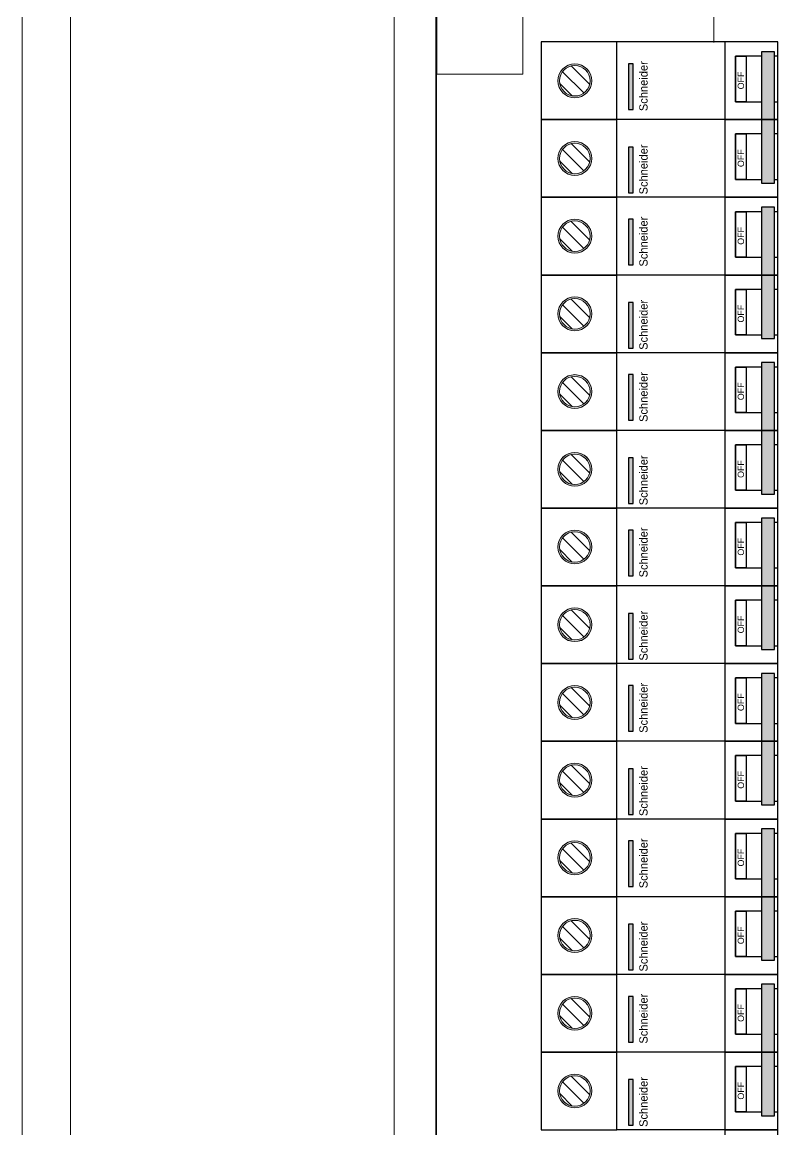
# Model space of a CAD drawing. Header units: inches. Extents: x 18739 to 22272, y 3658 to 7913.
# Drawn here: x 19579.6 to 19677.4, y 4073.3 to 4216.5 of the extents above; entities that cross this region are included whole.
import ezdxf

# ---------------------------------------------------------------- set-up
doc = ezdxf.new("R2010")
doc.units = ezdxf.units.IN
doc.header["$MEASUREMENT"] = 0
doc.layers.add('20-80AT', color=85, linetype='Continuous')
doc.layers.add('ENCLOSRURE', color=7, linetype='Continuous', lineweight=20)
doc.layers.add('LUGS', color=251, linetype='Continuous', lineweight=5)
doc.styles.get("Standard").update_dxf_attribs({"font": 'arial.ttf'})

msp = doc.modelspace()

# ---------------------------------------------------------------- hatches: boundary and pattern name
h = msp.add_hatch(color=3)
h.dxf.hatch_style = 1
h.paths.add_polyline_path([(19676.97002, 4212.70733), (19675.25585, 4212.70733), (19675.25585, 4195.71438), (19676.97002, 4195.71438)])
h = msp.add_hatch(color=3)
h.dxf.hatch_style = 1
h.paths.add_polyline_path([(19658.07133, 4205.24816), (19658.64774, 4205.24816), (19658.64774, 4211.15415), (19658.07133, 4211.15415)])
h = msp.add_hatch(color=3)
h.dxf.hatch_style = 1
h.paths.add_polyline_path([(19658.07133, 4194.47875), (19658.64774, 4194.47875), (19658.64774, 4200.38475), (19658.07133, 4200.38475)])
h = msp.add_hatch(color=3)
h.dxf.hatch_style = 1
h.paths.add_polyline_path([(19676.96995, 4192.60489), (19675.25578, 4192.60489), (19675.25578, 4175.61194), (19676.96995, 4175.61194)])
h = msp.add_hatch(color=3)
h.dxf.hatch_style = 1
h.paths.add_polyline_path([(19658.07126, 4185.14571), (19658.64767, 4185.14571), (19658.64767, 4191.05171), (19658.07126, 4191.05171)])
h = msp.add_hatch(color=3)
h.dxf.hatch_style = 1
h.paths.add_polyline_path([(19658.07126, 4174.37631), (19658.64767, 4174.37631), (19658.64767, 4180.2823), (19658.07126, 4180.2823)])
h = msp.add_hatch(color=3)
h.dxf.hatch_style = 1
h.paths.add_polyline_path([(19676.96988, 4172.50244), (19675.25571, 4172.50244), (19675.25571, 4155.50949), (19676.96988, 4155.50949)])
h = msp.add_hatch(color=3)
h.dxf.hatch_style = 1
h.paths.add_polyline_path([(19658.07119, 4165.04327), (19658.6476, 4165.04327), (19658.6476, 4170.94926), (19658.07119, 4170.94926)])
h = msp.add_hatch(color=3)
h.dxf.hatch_style = 1
h.paths.add_polyline_path([(19658.07119, 4154.27386), (19658.6476, 4154.27386), (19658.6476, 4160.17986), (19658.07119, 4160.17986)])
h = msp.add_hatch(color=3)
h.dxf.hatch_style = 1
h.paths.add_polyline_path([(19676.97002, 4152.4), (19675.25585, 4152.4), (19675.25585, 4135.40704), (19676.97002, 4135.40704)])
h = msp.add_hatch(color=3)
h.dxf.hatch_style = 1
h.paths.add_polyline_path([(19658.07133, 4144.94082), (19658.64774, 4144.94082), (19658.64774, 4150.84682), (19658.07133, 4150.84682)])
h = msp.add_hatch(color=3)
h.dxf.hatch_style = 1
h.paths.add_polyline_path([(19658.07133, 4134.17141), (19658.64774, 4134.17141), (19658.64774, 4140.07741), (19658.07133, 4140.07741)])
h = msp.add_hatch(color=3)
h.dxf.hatch_style = 1
h.paths.add_polyline_path([(19676.96995, 4132.29755), (19675.25578, 4132.29755), (19675.25578, 4115.3046), (19676.96995, 4115.3046)])
h = msp.add_hatch(color=3)
h.dxf.hatch_style = 1
h.paths.add_polyline_path([(19658.07126, 4124.83838), (19658.64767, 4124.83838), (19658.64767, 4130.74437), (19658.07126, 4130.74437)])
h = msp.add_hatch(color=3)
h.dxf.hatch_style = 1
h.paths.add_polyline_path([(19658.07126, 4114.06897), (19658.64767, 4114.06897), (19658.64767, 4119.97497), (19658.07126, 4119.97497)])
h = msp.add_hatch(color=3)
h.dxf.hatch_style = 1
h.paths.add_polyline_path([(19676.96988, 4112.19511), (19675.25571, 4112.19511), (19675.25571, 4095.20215), (19676.96988, 4095.20215)])
h = msp.add_hatch(color=3)
h.dxf.hatch_style = 1
h.paths.add_polyline_path([(19658.07119, 4104.73593), (19658.6476, 4104.73593), (19658.6476, 4110.64193), (19658.07119, 4110.64193)])
h = msp.add_hatch(color=3)
h.dxf.hatch_style = 1
h.paths.add_polyline_path([(19658.07119, 4093.96652), (19658.6476, 4093.96652), (19658.6476, 4099.87252), (19658.07119, 4099.87252)])
h = msp.add_hatch(color=3)
h.dxf.hatch_style = 1
h.paths.add_polyline_path([(19676.96981, 4092.09266), (19675.25564, 4092.09266), (19675.25564, 4075.09971), (19676.96981, 4075.09971)])
h = msp.add_hatch(color=3)
h.dxf.hatch_style = 1
h.paths.add_polyline_path([(19658.07112, 4084.63348), (19658.64753, 4084.63348), (19658.64753, 4090.53948), (19658.07112, 4090.53948)])
h = msp.add_hatch(color=3)
h.dxf.hatch_style = 1
h.paths.add_polyline_path([(19658.07112, 4073.86408), (19658.64753, 4073.86408), (19658.64753, 4079.77008), (19658.07112, 4079.77008)])
at = {"layer": 'ENCLOSRURE'}
h = msp.add_hatch(color=253, dxfattribs=at)
h.dxf.hatch_style = 1
h.paths.add_polyline_path([(19653.30081, 4208.96254, 1), (19648.91987, 4208.96254, 1)])
h.paths.add_polyline_path([(19653.08002, 4208.96254, 1), (19649.14065, 4208.96254, 1)], flags=16)
h = msp.add_hatch(dxfattribs=at)
h.set_pattern_fill('ANSI31', color=253, scale=10.587288, angle=90)
h.set_pattern_definition([(135, (-9465.1056, -69365.3974), (-0.93579288, -0.93579288), [])])
h.paths.add_polyline_path([(19653.08002, 4208.96254, 1), (19649.14065, 4208.96254, 1)])
h = msp.add_hatch(color=253, dxfattribs=at)
h.dxf.hatch_style = 1
h.paths.add_polyline_path([(19653.30077, 4198.91131, 1), (19648.91983, 4198.91131, 1)])
h.paths.add_polyline_path([(19653.07999, 4198.91131, 1), (19649.14062, 4198.91131, 1)], flags=16)
h = msp.add_hatch(dxfattribs=at)
h.set_pattern_fill('ANSI31', color=253, scale=10.587288, angle=90)
h.set_pattern_definition([(135, (-9465.1057, -69375.4486), (-0.93579288, -0.93579288), [])])
h.paths.add_polyline_path([(19653.07999, 4198.91131, 1), (19649.14062, 4198.91131, 1)])
h = msp.add_hatch(color=253, dxfattribs=at)
h.dxf.hatch_style = 1
h.paths.add_polyline_path([(19653.30074, 4188.86009, 1), (19648.9198, 4188.86009, 1)])
h.paths.add_polyline_path([(19653.07995, 4188.86009, 1), (19649.14058, 4188.86009, 1)], flags=16)
h = msp.add_hatch(dxfattribs=at)
h.set_pattern_fill('ANSI31', color=253, scale=10.587288, angle=90)
h.set_pattern_definition([(135, (-9465.1057, -69385.4998), (-0.93579288, -0.93579288), [])])
h.paths.add_polyline_path([(19653.07995, 4188.86009, 1), (19649.14058, 4188.86009, 1)])
h = msp.add_hatch(color=253, dxfattribs=at)
h.dxf.hatch_style = 1
h.paths.add_polyline_path([(19653.3007, 4178.80887, 1), (19648.91976, 4178.80887, 1)])
h.paths.add_polyline_path([(19653.07992, 4178.80887, 1), (19649.14055, 4178.80887, 1)], flags=16)
h = msp.add_hatch(dxfattribs=at)
h.set_pattern_fill('ANSI31', color=253, scale=10.587288, angle=90)
h.set_pattern_definition([(135, (-9465.1057, -69395.551), (-0.93579288, -0.93579288), [])])
h.paths.add_polyline_path([(19653.07992, 4178.80887, 1), (19649.14055, 4178.80887, 1)])
h = msp.add_hatch(color=253, dxfattribs=at)
h.dxf.hatch_style = 1
h.paths.add_polyline_path([(19653.30067, 4168.75765, 1), (19648.91973, 4168.75765, 1)])
h.paths.add_polyline_path([(19653.07988, 4168.75765, 1), (19649.14051, 4168.75765, 1)], flags=16)
h = msp.add_hatch(dxfattribs=at)
h.set_pattern_fill('ANSI31', color=253, scale=10.587288, angle=90)
h.set_pattern_definition([(135, (-9465.1058, -69405.6023), (-0.93579288, -0.93579288), [])])
h.paths.add_polyline_path([(19653.07988, 4168.75765, 1), (19649.14051, 4168.75765, 1)])
h = msp.add_hatch(color=253, dxfattribs=at)
h.dxf.hatch_style = 1
h.paths.add_polyline_path([(19653.30063, 4158.70642, 1), (19648.91969, 4158.70642, 1)])
h.paths.add_polyline_path([(19653.07985, 4158.70642, 1), (19649.14048, 4158.70642, 1)], flags=16)
h = msp.add_hatch(dxfattribs=at)
h.set_pattern_fill('ANSI31', color=253, scale=10.587288, angle=90)
h.set_pattern_definition([(135, (-9465.1058, -69415.6535), (-0.93579288, -0.93579288), [])])
h.paths.add_polyline_path([(19653.07985, 4158.70642, 1), (19649.14048, 4158.70642, 1)])
h = msp.add_hatch(color=253, dxfattribs=at)
h.dxf.hatch_style = 1
h.paths.add_polyline_path([(19653.30081, 4148.6552, 1), (19648.91987, 4148.6552, 1)])
h.paths.add_polyline_path([(19653.08002, 4148.6552, 1), (19649.14065, 4148.6552, 1)], flags=16)
h = msp.add_hatch(dxfattribs=at)
h.set_pattern_fill('ANSI31', color=253, scale=10.587288, angle=90)
h.set_pattern_definition([(135, (-9465.1056, -69425.7047), (-0.93579288, -0.93579288), [])])
h.paths.add_polyline_path([(19653.08002, 4148.6552, 1), (19649.14065, 4148.6552, 1)])
h = msp.add_hatch(color=253, dxfattribs=at)
h.dxf.hatch_style = 1
h.paths.add_polyline_path([(19653.30077, 4138.60398, 1), (19648.91983, 4138.60398, 1)])
h.paths.add_polyline_path([(19653.07999, 4138.60398, 1), (19649.14062, 4138.60398, 1)], flags=16)
h = msp.add_hatch(dxfattribs=at)
h.set_pattern_fill('ANSI31', color=253, scale=10.587288, angle=90)
h.set_pattern_definition([(135, (-9465.1057, -69435.7559), (-0.93579288, -0.93579288), [])])
h.paths.add_polyline_path([(19653.07999, 4138.60398, 1), (19649.14062, 4138.60398, 1)])
h = msp.add_hatch(color=253, dxfattribs=at)
h.dxf.hatch_style = 1
h.paths.add_polyline_path([(19653.30074, 4128.55275, 1), (19648.9198, 4128.55275, 1)])
h.paths.add_polyline_path([(19653.07995, 4128.55275, 1), (19649.14058, 4128.55275, 1)], flags=16)
h = msp.add_hatch(dxfattribs=at)
h.set_pattern_fill('ANSI31', color=253, scale=10.587288, angle=90)
h.set_pattern_definition([(135, (-9465.1057, -69445.8071), (-0.93579288, -0.93579288), [])])
h.paths.add_polyline_path([(19653.07995, 4128.55275, 1), (19649.14058, 4128.55275, 1)])
h = msp.add_hatch(color=253, dxfattribs=at)
h.dxf.hatch_style = 1
h.paths.add_polyline_path([(19653.3007, 4118.50153, 1), (19648.91976, 4118.50153, 1)])
h.paths.add_polyline_path([(19653.07992, 4118.50153, 1), (19649.14055, 4118.50153, 1)], flags=16)
h = msp.add_hatch(dxfattribs=at)
h.set_pattern_fill('ANSI31', color=253, scale=10.587288, angle=90)
h.set_pattern_definition([(135, (-9465.1057, -69455.8584), (-0.93579288, -0.93579288), [])])
h.paths.add_polyline_path([(19653.07992, 4118.50153, 1), (19649.14055, 4118.50153, 1)])
h = msp.add_hatch(color=253, dxfattribs=at)
h.dxf.hatch_style = 1
h.paths.add_polyline_path([(19653.30067, 4108.45031, 1), (19648.91973, 4108.45031, 1)])
h.paths.add_polyline_path([(19653.07988, 4108.45031, 1), (19649.14051, 4108.45031, 1)], flags=16)
h = msp.add_hatch(dxfattribs=at)
h.set_pattern_fill('ANSI31', color=253, scale=10.587288, angle=90)
h.set_pattern_definition([(135, (-9465.1058, -69465.9096), (-0.93579288, -0.93579288), [])])
h.paths.add_polyline_path([(19653.07988, 4108.45031, 1), (19649.14051, 4108.45031, 1)])
h = msp.add_hatch(color=253, dxfattribs=at)
h.dxf.hatch_style = 1
h.paths.add_polyline_path([(19653.30063, 4098.39909, 1), (19648.91969, 4098.39909, 1)])
h.paths.add_polyline_path([(19653.07985, 4098.39909, 1), (19649.14048, 4098.39909, 1)], flags=16)
h = msp.add_hatch(dxfattribs=at)
h.set_pattern_fill('ANSI31', color=253, scale=10.587288, angle=90)
h.set_pattern_definition([(135, (-9465.1058, -69475.9608), (-0.93579288, -0.93579288), [])])
h.paths.add_polyline_path([(19653.07985, 4098.39909, 1), (19649.14048, 4098.39909, 1)])
h = msp.add_hatch(color=253, dxfattribs=at)
h.dxf.hatch_style = 1
h.paths.add_polyline_path([(19653.3006, 4088.34786, 1), (19648.91966, 4088.34786, 1)])
h.paths.add_polyline_path([(19653.07981, 4088.34786, 1), (19649.14044, 4088.34786, 1)], flags=16)
h = msp.add_hatch(dxfattribs=at)
h.set_pattern_fill('ANSI31', color=253, scale=10.587288, angle=90)
h.set_pattern_definition([(135, (-9465.1059, -69486.012), (-0.93579288, -0.93579288), [])])
h.paths.add_polyline_path([(19653.07981, 4088.34786, 1), (19649.14044, 4088.34786, 1)])
h = msp.add_hatch(color=253, dxfattribs=at)
h.dxf.hatch_style = 1
h.paths.add_polyline_path([(19653.30056, 4078.29664, 1), (19648.91962, 4078.29664, 1)])
h.paths.add_polyline_path([(19653.07978, 4078.29664, 1), (19649.14041, 4078.29664, 1)], flags=16)
h = msp.add_hatch(dxfattribs=at)
h.set_pattern_fill('ANSI31', color=253, scale=10.587288, angle=90)
h.set_pattern_definition([(135, (-9465.1059, -69496.0633), (-0.93579288, -0.93579288), [])])
h.paths.add_polyline_path([(19653.07978, 4078.29664, 1), (19649.14041, 4078.29664, 1)])

# ---------------------------------------------------------------- linework, layer by layer
at = {"color": 0}
for p, q in [((19670.54742, 4213.9892), (19656.55405, 4213.98888)), ((19670.54735, 4193.88675), (19656.55398, 4193.88643)), ((19670.54728, 4173.78431), (19656.55391, 4173.78398)), ((19670.54742, 4153.68186), (19656.55405, 4153.68154)), ((19670.54735, 4133.57941), (19656.55398, 4133.57909)), ((19670.54728, 4113.47697), (19656.55391, 4113.47665)), ((19670.54721, 4093.37452), (19656.55384, 4093.3742)), ((19670.54714, 4073.27208), (19656.55377, 4073.27176))]:
    msp.add_line(p, q, dxfattribs=at)
at = {"color": 3}
for points in [[(19676.97002, 4195.71438), (19676.97002, 4212.70733), (19675.25585, 4212.70733), (19675.25585, 4195.71438)], [(19658.07133, 4211.15415), (19658.07133, 4205.24816), (19658.64774, 4205.24816), (19658.64774, 4211.15415)], [(19658.07133, 4200.38475), (19658.07133, 4194.47875), (19658.64774, 4194.47875), (19658.64774, 4200.38475)], [(19676.96995, 4175.61194), (19676.96995, 4192.60489), (19675.25578, 4192.60489), (19675.25578, 4175.61194)], [(19658.07126, 4191.05171), (19658.07126, 4185.14571), (19658.64767, 4185.14571), (19658.64767, 4191.05171)], [(19658.07126, 4180.2823), (19658.07126, 4174.37631), (19658.64767, 4174.37631), (19658.64767, 4180.2823)], [(19676.96988, 4155.50949), (19676.96988, 4172.50244), (19675.25571, 4172.50244), (19675.25571, 4155.50949)], [(19658.07119, 4170.94926), (19658.07119, 4165.04327), (19658.6476, 4165.04327), (19658.6476, 4170.94926)], [(19658.07119, 4160.17986), (19658.07119, 4154.27386), (19658.6476, 4154.27386), (19658.6476, 4160.17986)], [(19676.97002, 4135.40704), (19676.97002, 4152.4), (19675.25585, 4152.4), (19675.25585, 4135.40704)], [(19658.07133, 4150.84682), (19658.07133, 4144.94082), (19658.64774, 4144.94082), (19658.64774, 4150.84682)], [(19658.07133, 4140.07741), (19658.07133, 4134.17141), (19658.64774, 4134.17141), (19658.64774, 4140.07741)], [(19676.96995, 4115.3046), (19676.96995, 4132.29755), (19675.25578, 4132.29755), (19675.25578, 4115.3046)], [(19658.07126, 4130.74437), (19658.07126, 4124.83838), (19658.64767, 4124.83838), (19658.64767, 4130.74437)], [(19658.07126, 4119.97497), (19658.07126, 4114.06897), (19658.64767, 4114.06897), (19658.64767, 4119.97497)], [(19676.96988, 4095.20215), (19676.96988, 4112.19511), (19675.25571, 4112.19511), (19675.25571, 4095.20215)], [(19658.07119, 4110.64193), (19658.07119, 4104.73593), (19658.6476, 4104.73593), (19658.6476, 4110.64193)], [(19658.07119, 4099.87252), (19658.07119, 4093.96652), (19658.6476, 4093.96652), (19658.6476, 4099.87252)], [(19676.96981, 4075.09971), (19676.96981, 4092.09266), (19675.25564, 4092.09266), (19675.25564, 4075.09971)], [(19658.07112, 4090.53948), (19658.07112, 4084.63348), (19658.64753, 4084.63348), (19658.64753, 4090.53948)], [(19658.07112, 4079.77008), (19658.07112, 4073.86408), (19658.64753, 4073.86408), (19658.64753, 4079.77008)]]:
    msp.add_lwpolyline(points, close=True, dxfattribs=at)
at = {"layer": '20-80AT', "color": 0}
for p, q in [((19670.54742, 4203.93797), (19656.55402, 4203.93765)), ((19670.54742, 4193.88695), (19656.55402, 4193.88663)), ((19670.54735, 4183.83553), (19656.55394, 4183.83521)), ((19670.54735, 4173.78451), (19656.55394, 4173.78419)), ((19670.54728, 4163.73308), (19656.55387, 4163.73276)), ((19670.54728, 4153.68206), (19656.55387, 4153.68174)), ((19670.54742, 4143.63064), (19656.55402, 4143.63032)), ((19670.54742, 4133.57962), (19656.55402, 4133.57929)), ((19670.54735, 4123.52819), (19656.55394, 4123.52787)), ((19670.54735, 4113.47717), (19656.55394, 4113.47685)), ((19670.54728, 4103.42575), (19656.55387, 4103.42543)), ((19670.54728, 4093.37472), (19656.55387, 4093.3744)), ((19670.54721, 4083.3233), (19656.5538, 4083.32298)), ((19670.54721, 4073.27228), (19656.5538, 4073.27196))]:
    msp.add_line(p, q, dxfattribs=at)
for points in [[(19646.74957, 4213.98888), (19646.74953, 4203.93765), (19656.55402, 4203.93765), (19656.55405, 4213.98888)], [(19677.3891, 4203.93797), (19677.38914, 4213.9892), (19670.54745, 4213.9892), (19670.54742, 4203.93797)], [(19671.88759, 4206.25096), (19671.88759, 4212.13098), (19673.29818, 4212.13098), (19673.29818, 4206.25096)], [(19646.74953, 4203.93765), (19646.7495, 4193.88643), (19656.55398, 4193.88643), (19656.55402, 4203.93765)], [(19677.38907, 4193.88675), (19677.3891, 4203.93797), (19670.54742, 4203.93797), (19670.54738, 4193.88675)], [(19671.88756, 4196.19974), (19671.88756, 4202.07975), (19673.29814, 4202.07975), (19673.29814, 4196.19974)], [(19646.7495, 4193.88643), (19646.74946, 4183.83521), (19656.55394, 4183.83521), (19656.55398, 4193.88643)], [(19677.38903, 4183.83553), (19677.38907, 4193.88675), (19670.54738, 4193.88675), (19670.54735, 4183.83553)], [(19671.88752, 4186.14852), (19671.88752, 4192.02853), (19673.29811, 4192.02853), (19673.29811, 4186.14852)], [(19646.74946, 4183.83521), (19646.74943, 4173.78398), (19656.55391, 4173.78398), (19656.55394, 4183.83521)], [(19677.389, 4173.78431), (19677.38903, 4183.83553), (19670.54735, 4183.83553), (19670.54731, 4173.78431)], [(19671.88749, 4176.0973), (19671.88749, 4181.97731), (19673.29807, 4181.97731), (19673.29807, 4176.0973)], [(19646.74943, 4173.78398), (19646.74939, 4163.73276), (19656.55387, 4163.73276), (19656.55391, 4173.78398)], [(19677.38896, 4163.73308), (19677.389, 4173.78431), (19670.54731, 4173.78431), (19670.54728, 4163.73308)], [(19671.88745, 4166.04607), (19671.88745, 4171.92608), (19673.29804, 4171.92608), (19673.29804, 4166.04607)], [(19646.74939, 4163.73276), (19646.74936, 4153.68154), (19656.55384, 4153.68154), (19656.55387, 4163.73276)], [(19677.38893, 4153.68186), (19677.38896, 4163.73308), (19670.54728, 4163.73308), (19670.54724, 4153.68186)], [(19671.88742, 4155.99485), (19671.88742, 4161.87486), (19673.298, 4161.87486), (19673.298, 4155.99485)], [(19646.74957, 4153.68154), (19646.74953, 4143.63032), (19656.55402, 4143.63032), (19656.55405, 4153.68154)], [(19677.3891, 4143.63064), (19677.38914, 4153.68186), (19670.54745, 4153.68186), (19670.54742, 4143.63064)], [(19671.88759, 4145.94363), (19671.88759, 4151.82364), (19673.29818, 4151.82364), (19673.29818, 4145.94363)], [(19646.74953, 4143.63032), (19646.7495, 4133.57909), (19656.55398, 4133.57909), (19656.55402, 4143.63032)], [(19677.38907, 4133.57941), (19677.3891, 4143.63064), (19670.54742, 4143.63064), (19670.54738, 4133.57941)], [(19671.88756, 4135.89241), (19671.88756, 4141.77242), (19673.29814, 4141.77242), (19673.29814, 4135.89241)], [(19646.7495, 4133.57909), (19646.74946, 4123.52787), (19656.55394, 4123.52787), (19656.55398, 4133.57909)], [(19677.38903, 4123.52819), (19677.38907, 4133.57941), (19670.54738, 4133.57941), (19670.54735, 4123.52819)], [(19671.88752, 4125.84118), (19671.88752, 4131.72119), (19673.29811, 4131.72119), (19673.29811, 4125.84118)], [(19646.74946, 4123.52787), (19646.74943, 4113.47665), (19656.55391, 4113.47665), (19656.55394, 4123.52787)], [(19677.389, 4113.47697), (19677.38903, 4123.52819), (19670.54735, 4123.52819), (19670.54731, 4113.47697)], [(19671.88749, 4115.78996), (19671.88749, 4121.66997), (19673.29807, 4121.66997), (19673.29807, 4115.78996)], [(19646.74943, 4113.47665), (19646.74939, 4103.42543), (19656.55387, 4103.42543), (19656.55391, 4113.47665)], [(19677.38896, 4103.42575), (19677.389, 4113.47697), (19670.54731, 4113.47697), (19670.54728, 4103.42575)], [(19671.88745, 4105.73874), (19671.88745, 4111.61875), (19673.29804, 4111.61875), (19673.29804, 4105.73874)], [(19646.74939, 4103.42543), (19646.74936, 4093.3742), (19656.55384, 4093.3742), (19656.55387, 4103.42543)], [(19677.38893, 4093.37452), (19677.38896, 4103.42575), (19670.54728, 4103.42575), (19670.54724, 4093.37452)], [(19671.88742, 4095.68752), (19671.88742, 4101.56753), (19673.298, 4101.56753), (19673.298, 4095.68752)], [(19646.74936, 4093.3742), (19646.74932, 4083.32298), (19656.5538, 4083.32298), (19656.55384, 4093.3742)], [(19677.38889, 4083.3233), (19677.38893, 4093.37452), (19670.54724, 4093.37452), (19670.54721, 4083.3233)], [(19671.88738, 4085.63629), (19671.88738, 4091.5163), (19673.29797, 4091.5163), (19673.29797, 4085.63629)], [(19646.74932, 4083.32298), (19646.74929, 4073.27176), (19656.55377, 4073.27176), (19656.5538, 4083.32298)], [(19677.38886, 4073.27208), (19677.38889, 4083.3233), (19670.54721, 4083.3233), (19670.54717, 4073.27208)], [(19671.88735, 4075.58507), (19671.88735, 4081.46508), (19673.29793, 4081.46508), (19673.29793, 4075.58507)], [(19677.38882, 4063.22086), (19677.38886, 4073.27208), (19670.54717, 4073.27208), (19670.54714, 4063.22086)]]:
    msp.add_lwpolyline(points, close=True, dxfattribs=at)
for points in [[(19670.54742, 4213.98888), (19670.54742, 4203.93785), (19656.55405, 4203.93785), (19656.55405, 4213.98888)], [(19675.2558, 4212.13098), (19671.88759, 4212.13098), (19671.88759, 4206.25096), (19675.2558, 4206.25096)], [(19676.96995, 4206.25096), (19677.38909, 4206.25096), (19677.38909, 4212.13098), (19676.96996, 4212.13098)], [(19670.54738, 4203.93765), (19670.54738, 4193.88663), (19656.55402, 4193.88663), (19656.55402, 4203.93765)], [(19675.25576, 4202.07975), (19671.88756, 4202.07975), (19671.88756, 4196.19974), (19675.25576, 4196.19974)], [(19676.96991, 4196.19974), (19677.38906, 4196.19974), (19677.38906, 4202.07975), (19676.96993, 4202.07975)], [(19670.54735, 4193.88643), (19670.54735, 4183.83541), (19656.55398, 4183.83541), (19656.55398, 4193.88643)], [(19675.25573, 4192.02853), (19671.88752, 4192.02853), (19671.88752, 4186.14852), (19675.25573, 4186.14852)], [(19676.96988, 4186.14852), (19677.38902, 4186.14852), (19677.38902, 4192.02853), (19676.96989, 4192.02853)], [(19670.54731, 4183.83521), (19670.54731, 4173.78419), (19656.55394, 4173.78419), (19656.55394, 4183.83521)], [(19675.25569, 4181.97731), (19671.88749, 4181.97731), (19671.88749, 4176.0973), (19675.25569, 4176.0973)], [(19676.96984, 4176.0973), (19677.38899, 4176.0973), (19677.38899, 4181.97731), (19676.96986, 4181.97731)], [(19670.54728, 4173.78398), (19670.54728, 4163.73296), (19656.55391, 4163.73296), (19656.55391, 4173.78398)], [(19675.25566, 4171.92608), (19671.88745, 4171.92608), (19671.88745, 4166.04607), (19675.25566, 4166.04607)], [(19676.96981, 4166.04607), (19677.38895, 4166.04607), (19677.38895, 4171.92608), (19676.96982, 4171.92608)], [(19670.54724, 4163.73276), (19670.54724, 4153.68174), (19656.55387, 4153.68174), (19656.55387, 4163.73276)], [(19675.25562, 4161.87486), (19671.88742, 4161.87486), (19671.88742, 4155.99485), (19675.25562, 4155.99485)], [(19676.96977, 4155.99485), (19677.38892, 4155.99485), (19677.38892, 4161.87486), (19676.96979, 4161.87486)], [(19670.54742, 4153.68154), (19670.54742, 4143.63052), (19656.55405, 4143.63052), (19656.55405, 4153.68154)], [(19675.2558, 4151.82364), (19671.88759, 4151.82364), (19671.88759, 4145.94363), (19675.2558, 4145.94363)], [(19676.96995, 4145.94363), (19677.38909, 4145.94363), (19677.38909, 4151.82364), (19676.96996, 4151.82364)], [(19670.54738, 4143.63032), (19670.54738, 4133.57929), (19656.55402, 4133.57929), (19656.55402, 4143.63032)], [(19675.25576, 4141.77242), (19671.88756, 4141.77242), (19671.88756, 4135.89241), (19675.25576, 4135.89241)], [(19676.96991, 4135.89241), (19677.38906, 4135.89241), (19677.38906, 4141.77242), (19676.96993, 4141.77242)], [(19670.54735, 4133.57909), (19670.54735, 4123.52807), (19656.55398, 4123.52807), (19656.55398, 4133.57909)], [(19675.25573, 4131.72119), (19671.88752, 4131.72119), (19671.88752, 4125.84118), (19675.25573, 4125.84118)], [(19676.96988, 4125.84118), (19677.38902, 4125.84118), (19677.38902, 4131.72119), (19676.96989, 4131.72119)], [(19670.54731, 4123.52787), (19670.54731, 4113.47685), (19656.55394, 4113.47685), (19656.55394, 4123.52787)], [(19675.25569, 4121.66997), (19671.88749, 4121.66997), (19671.88749, 4115.78996), (19675.25569, 4115.78996)], [(19676.96984, 4115.78996), (19677.38899, 4115.78996), (19677.38899, 4121.66997), (19676.96986, 4121.66997)], [(19670.54728, 4113.47665), (19670.54728, 4103.42563), (19656.55391, 4103.42563), (19656.55391, 4113.47665)], [(19675.25566, 4111.61875), (19671.88745, 4111.61875), (19671.88745, 4105.73874), (19675.25566, 4105.73874)], [(19676.96981, 4105.73874), (19677.38895, 4105.73874), (19677.38895, 4111.61875), (19676.96982, 4111.61875)], [(19670.54724, 4103.42543), (19670.54724, 4093.3744), (19656.55387, 4093.3744), (19656.55387, 4103.42543)], [(19675.25562, 4101.56753), (19671.88742, 4101.56753), (19671.88742, 4095.68752), (19675.25562, 4095.68752)], [(19676.96977, 4095.68752), (19677.38892, 4095.68752), (19677.38892, 4101.56753), (19676.96979, 4101.56753)], [(19670.54721, 4093.3742), (19670.54721, 4083.32318), (19656.55384, 4083.32318), (19656.55384, 4093.3742)], [(19675.25559, 4091.5163), (19671.88738, 4091.5163), (19671.88738, 4085.63629), (19675.25559, 4085.63629)], [(19676.96973, 4085.63629), (19677.38888, 4085.63629), (19677.38888, 4091.5163), (19676.96975, 4091.5163)], [(19670.54717, 4083.32298), (19670.54717, 4073.27196), (19656.5538, 4073.27196), (19656.5538, 4083.32298)], [(19675.25555, 4081.46508), (19671.88735, 4081.46508), (19671.88735, 4075.58507), (19675.25555, 4075.58507)], [(19676.9697, 4075.58507), (19677.38885, 4075.58507), (19677.38885, 4081.46508), (19676.96972, 4081.46508)]]:
    msp.add_lwpolyline(points, dxfattribs=at)
at = {"layer": 'ENCLOSRURE', "color": 252}
msp.add_line((19669.1229, 4230.42063), (19669.1229, 4213.91736), dxfattribs=at)
at = {"layer": 'ENCLOSRURE'}
for points in [[(19579.58501, 4413.88283), (19826.43384, 4413.88283), (19826.43384, 3903.31754), (19579.58501, 3903.31754)], [(19585.83717, 4407.63068), (19820.18169, 4407.63068), (19820.18169, 3909.38777), (19585.83717, 3909.38777)], [(19633.20931, 4317.3654), (19773.56241, 4317.3654), (19773.56241, 3958.19814), (19633.20931, 3958.19814)], [(19633.10982, 4296.46884), (19627.72477, 4292.74261), (19627.72477, 3968.8796), (19633.10982, 3966.02408)]]:
    msp.add_lwpolyline(points, close=True, dxfattribs=at)
at = {"layer": 'ENCLOSRURE', "color": 252}
msp.add_lwpolyline([(19633.24996, 4317.22091), (19644.40112, 4317.22091), (19644.40112, 4209.82625), (19633.24996, 4209.82625)], close=True, dxfattribs=at)
at = {"layer": 'LUGS'}
for centre, radius in [((19651.11016, 4208.96326, -2.20665), 2.19047), ((19651.11034, 4208.96254, -2.20665), 2.19047), ((19651.11034, 4208.96254, -1.10332), 1.96969), ((19651.11012, 4198.91203, -2.20665), 2.19047), ((19651.1103, 4198.91131, -2.20665), 2.19047), ((19651.1103, 4198.91131, -1.10332), 1.96969), ((19651.11009, 4188.86081, -2.20665), 2.19047), ((19651.11027, 4188.86009, -2.20665), 2.19047), ((19651.11027, 4188.86009, -1.10332), 1.96969), ((19651.11005, 4178.80959, -2.20665), 2.19047), ((19651.11023, 4178.80887, -2.20665), 2.19047), ((19651.11023, 4178.80887, -1.10332), 1.96969), ((19651.11002, 4168.75837, -2.20665), 2.19047), ((19651.1102, 4168.75765, -2.20665), 2.19047), ((19651.1102, 4168.75765, -1.10332), 1.96969), ((19651.10998, 4158.70714, -2.20665), 2.19047), ((19651.11016, 4158.70642, -2.20665), 2.19047), ((19651.11016, 4158.70642, -1.10332), 1.96969), ((19651.11016, 4148.65592, -2.20665), 2.19047), ((19651.11034, 4148.6552, -2.20665), 2.19047), ((19651.11034, 4148.6552, -1.10332), 1.96969), ((19651.11012, 4138.6047, -2.20665), 2.19047), ((19651.1103, 4138.60398, -2.20665), 2.19047), ((19651.1103, 4138.60398, -1.10332), 1.96969), ((19651.11009, 4128.55347, -2.20665), 2.19047), ((19651.11027, 4128.55275, -2.20665), 2.19047), ((19651.11027, 4128.55275, -1.10332), 1.96969), ((19651.11005, 4118.50225, -2.20665), 2.19047), ((19651.11023, 4118.50153, -2.20665), 2.19047), ((19651.11023, 4118.50153, -1.10332), 1.96969), ((19651.11002, 4108.45103, -2.20665), 2.19047), ((19651.1102, 4108.45031, -2.20665), 2.19047), ((19651.1102, 4108.45031, -1.10332), 1.96969), ((19651.10998, 4098.39981, -2.20665), 2.19047), ((19651.11016, 4098.39909, -2.20665), 2.19047), ((19651.11016, 4098.39909, -1.10332), 1.96969), ((19651.10995, 4088.34858, -2.20665), 2.19047), ((19651.11013, 4088.34786, -2.20665), 2.19047), ((19651.11013, 4088.34786, -1.10332), 1.96969), ((19651.10991, 4078.29736, -2.20665), 2.19047), ((19651.11009, 4078.29664, -2.20665), 2.19047), ((19651.11009, 4078.29664, -1.10332), 1.96969)]:
    msp.add_circle(centre, radius, dxfattribs=at)

# ---------------------------------------------------------------- texts
for p in [(19673.01051, 4207.85113), (19673.01047, 4197.79991), (19673.01044, 4187.74868), (19673.0104, 4177.69746), (19673.01037, 4167.64624), (19673.01033, 4157.59502), (19673.01051, 4147.54379), (19673.01047, 4137.49257), (19673.01044, 4127.44135), (19673.0104, 4117.39012), (19673.01037, 4107.3389), (19673.01033, 4097.28768), (19673.0103, 4087.23646), (19673.01026, 4077.18523)]:
    msp.add_text('OFF', height=0.821407, rotation=90).set_placement(p)
at = {"char_height": 1.0721304, "attachment_point": 1, "rotation": 90}
for insert in [(19659.4578, 4205.0334), (19659.4578, 4194.26399), (19659.45772, 4184.93095), (19659.45772, 4174.16155), (19659.45765, 4164.82851), (19659.45765, 4154.0591), (19659.4578, 4144.72606), (19659.4578, 4133.95666), (19659.45772, 4124.62362), (19659.45772, 4113.85421), (19659.45765, 4104.52117), (19659.45765, 4093.75177), (19659.45758, 4084.41873), (19659.45758, 4073.64932)]:
    msp.add_mtext_dynamic_manual_height_columns('{\\fBradley Hand ITC|b0|i0|c0|p66;Schneider}', width=35.0550439, gutter_width=1, heights=[0.83509], dxfattribs=dict(at, insert=insert))

doc.saveas('drawing.dxf')
